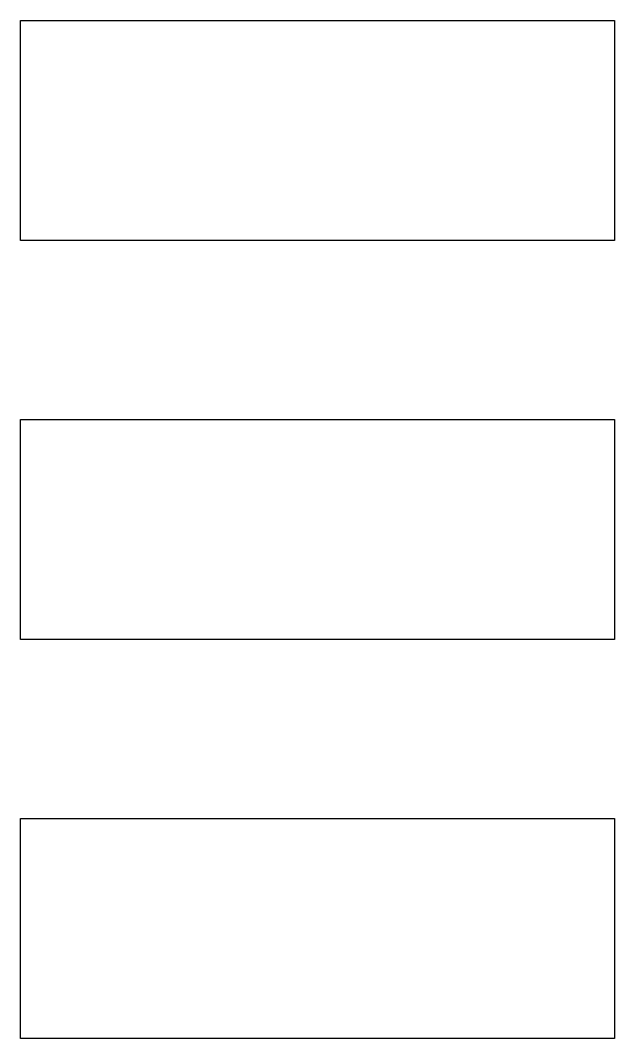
# Model space of a CAD drawing. Header units: metres. Extents: x -681087 to 1033303, y 74272 to 2630761.
# Drawn here: x 741861 to 743202, y 2123062 to 2125358 of the extents above; entities that cross this region are included whole.
import ezdxf

# ---------------------------------------------------------------- set-up
doc = ezdxf.new("R2010")
doc.units = ezdxf.units.M
doc.layers.add('SKELETON_CLEAN', color=7, linetype='Continuous')
doc.layers.add('SKELETON_ORIGINAL', color=8, linetype='Continuous')

msp = doc.modelspace()

# ---------------------------------------------------------------- linework, layer by layer
at = {"layer": 'SKELETON_CLEAN'}
for p, q in [((741860.6, 2125358.4), (743202.1, 2125358.4)), ((741860.6, 2124861.5), (741860.6, 2125358.4)), ((743202.1, 2125358.4), (743202.1, 2124861.5)), ((743202.1, 2124861.5), (741860.6, 2124861.5)), ((741860.6, 2124458.4), (743202.1, 2124458.4)), ((741860.6, 2123961.5), (741860.6, 2124458.4)), ((743202.1, 2124458.4), (743202.1, 2123961.5)), ((743202.1, 2123961.5), (741860.6, 2123961.5)), ((741860.6, 2123558.4), (743202.1, 2123558.4)), ((741860.6, 2123061.5), (741860.6, 2123558.4)), ((743202.1, 2123558.4), (743202.1, 2123061.5)), ((743202.1, 2123061.5), (741860.6, 2123061.5))]:
    msp.add_line(p, q, dxfattribs=at)
at = {"layer": 'SKELETON_ORIGINAL'}
for p, q in [((741860.6, 2125358.4), (743202.1, 2125358.4)), ((741860.6, 2124861.5), (741860.6, 2125358.4)), ((743202.1, 2125358.4), (743202.1, 2124861.5)), ((743202.1, 2124861.5), (741860.6, 2124861.5)), ((741860.6, 2124458.4), (743202.1, 2124458.4)), ((741860.6, 2123961.5), (741860.6, 2124458.4)), ((743202.1, 2124458.4), (743202.1, 2123961.5)), ((743202.1, 2123961.5), (741860.6, 2123961.5)), ((741860.6, 2123558.4), (743202.1, 2123558.4)), ((741860.6, 2123061.5), (741860.6, 2123558.4)), ((743202.1, 2123558.4), (743202.1, 2123061.5)), ((743202.1, 2123061.5), (741860.6, 2123061.5))]:
    msp.add_line(p, q, dxfattribs=at)

doc.saveas('drawing.dxf')
